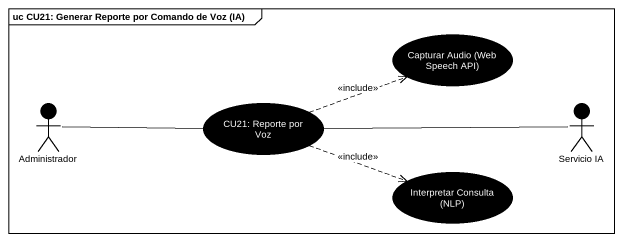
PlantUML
@startuml
mainframe uc CU21: Generar Reporte por Comando de Voz (IA)
usecase "Capturar Audio (Web Speech API)" as Capturar_Audio_Web_Speech #000000
actor Administrador #000000
usecase "CU21: Reporte por Voz" as CU21_Reporte_por_Voz #000000
actor "Servicio IA" as Servicio_IA #000000
usecase "Interpretar Consulta (NLP)" as Interpretar_Consulta_NLP #000000
Administrador -right- CU21_Reporte_por_Voz
CU21_Reporte_por_Voz .right.> Capturar_Audio_Web_Speech : <<include>>
CU21_Reporte_por_Voz .right.> Interpretar_Consulta_NLP : <<include>>
Servicio_IA -left- CU21_Reporte_por_Voz
@enduml
